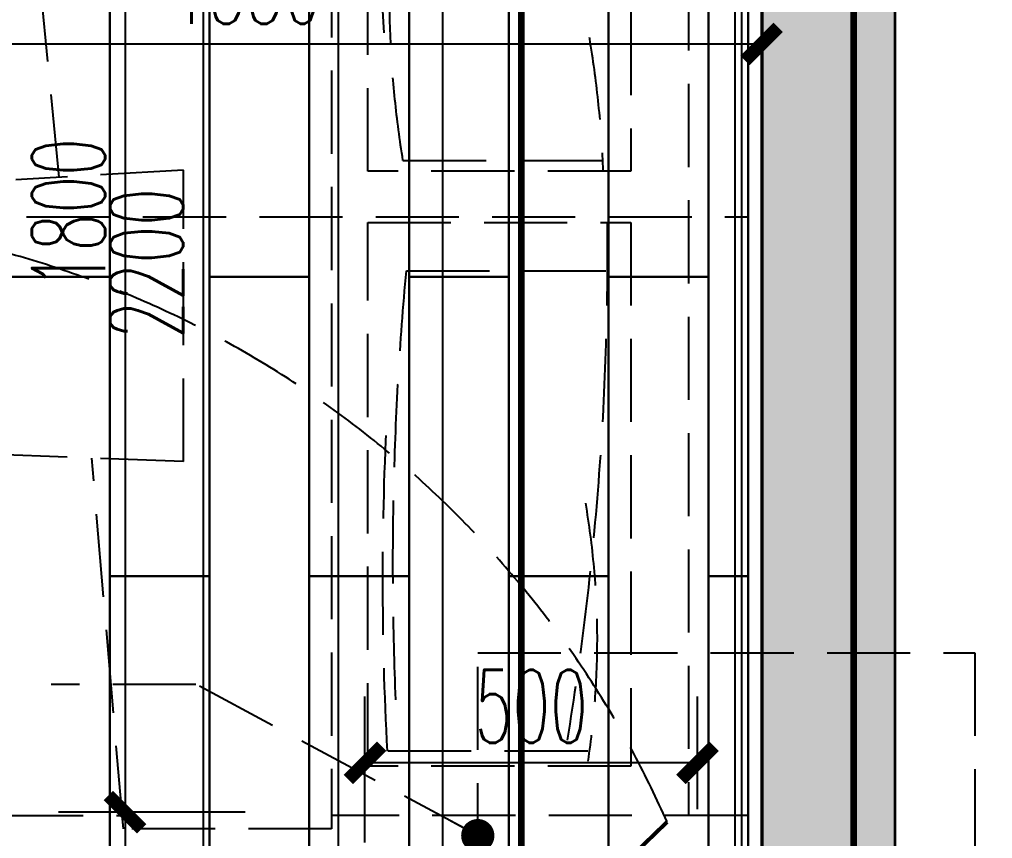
# Model space of a CAD drawing. Extents: x 184967 to 628822, y -100826 to 121332.
# Drawn here: x 403799 to 405262, y -23527 to -22295 of the extents above; entities that cross this region are included whole.
import ezdxf
from ezdxf.xclip import XClip

# ---------------------------------------------------------------- set-up
doc = ezdxf.new("R2010")
doc.units = 0
doc.header["$MEASUREMENT"] = 0
doc.header["$XCLIPFRAME"] = 2
doc.linetypes.add('__DASH', pattern=[0.35, 0.25, -0.1])
doc.linetypes.add('DASH', pattern=[0.35, 0.25, -0.1])
for name, color, linetype in [('0-地面', 251, 'Continuous'), ('0-天花造型', 55, 'Continuous'), ('0-活动家具', 55, 'Continuous'), ('0-装饰完成面', 47, 'Continuous'), ('column', 6, 'Continuous'), ('DIM-墙体定位', 146, 'Continuous'), ('DIM-完成面定位', 146, 'Continuous'), ('E02-灯具开关连线', 6, 'Continuous'), ('PUB_DIM', 3, 'Continuous'), ('T-灯具尺寸', 55, 'Continuous'), ('T03-天花造型', 30, 'Continuous'), ('WALL', 145, 'Continuous'), ('定位标注', 2, 'Continuous'), ('家具尺寸', 8, 'Continuous')]:
    doc.layers.add(name, color=color, linetype=linetype)
for name, color, linetype, lineweight in [('03-col-5F~23F$0$$0$COLU', 6, 'Continuous', 0), ('03-col-5F~23F$0$$0$COLU_HATCH', 251, 'Continuous', 0), ('4#6#-col-2F~31F$0$COLU_HATCH', 251, 'Continuous', 0), ('E-插座', 60, 'Continuous', 30)]:
    doc.layers.add(name, color=color, linetype=linetype, lineweight=lineweight)
doc.styles.add('尺寸标注', font='txt.shx', dxfattribs={"width": 0.6, "height": 110})
doc.dimstyles.new('1-50', dxfattribs={"dimscale": 50, "dimtxt": 110, "dimasz": 1, "dimexe": 2, "dimexo": 2, "dimgap": 0.6, "dimtad": 1, "dimdec": 0, "dimrnd": 5, "dimtxsty": '尺寸标注', "dimblk": 'ARCHTICK', "dimcen": 2.5, "dimclrd": 251, "dimclre": 251, "dimclrt": 50, "dimadec": 0, "dimazin": 0, "dimtfac": 1, "dimtdec": 0, "dimtix": 1, "dimtmove": 2, "dimatfit": 3, "dimldrblk": 'DOT', "dimfxl": 1, "dimarcsym": 0})

# ---------------------------------------------------------------- blocks, each defined once
blk = doc.blocks.new('1800床')
at = {"color": 250, "linetype": 'DASH', "ltscale": 500}
for p, q in [((1601699.023498423, -1552105.778183183), (1599899.023498423, -1552105.778183183)), ((1599973.172093633, -1552192.296154067), (1599973.172093633, -1552587.833782835)), ((1600790.69496429, -1552192.296154067), (1599973.172093633, -1552192.296154068)), ((1600790.69496429, -1552587.833782835), (1600790.69496429, -1552192.296154067)), ((1600867.869944532, -1552192.296154068), (1600867.869944532, -1552587.833782835)), ((1601632.16712784, -1552192.296154068), (1600867.869944532, -1552192.296154068)), ((1600717.898932863, -1552529.731027109), (1600717.898932863, -1552228.593398341)), ((1600884.037264641, -1552534.875753892), (1600884.037264641, -1552233.738125124)), ((1599995.606000957, -1552257.112203256), (1599995.606000957, -1552558.249832024)), ((1599973.172093633, -1552587.833782835), (1600790.69496429, -1552587.833782835)), ((1600867.869944532, -1552587.833782835), (1601632.167127841, -1552587.833782835)), ((1600431.229438495, -1552864.690195811), (1600447.317318365, -1553294.110651535)), ((1600431.229438495, -1552864.690195811), (1600869.341207649, -1552864.690195811)), ((1600869.341207649, -1552864.690195811), (1600854.870709494, -1553116.781820645))]:
    blk.add_line(p, q, dxfattribs=at)
at = {"linetype": 'DASH', "ltscale": 500}
for points in [[(1601699.023498423, -1552642.246682269), (1601699.023498423, -1552015.778183228), (1599899.023498423, -1552015.778183228), (1599899.023498423, -1552642.246682269)], [(1601699.040905603, -1553132.801780339), (1601719.023498423, -1553134.724663985), (1601719.023498423, -1552642.246682269), (1599879.023498423, -1552642.246682269), (1599879.023498423, -1552955.244632602)], [(1599879.023498423, -1552955.244632601), (1599899.097818458, -1552956.954584058)], [(1601699.023498423, -1553132.982675633), (1601699.023498423, -1554015.778183126), (1599899.023498423, -1554015.778183126), (1599899.023498423, -1552957.827079096)]]:
    blk.add_lwpolyline(points, dxfattribs=at)
at = {"color": 250, "linetype": 'DASH', "ltscale": 500}
for points in [[(1599879.023498423, -1552955.244632601), (1600436.400707712, -1553002.722602931)], [(1600858.59347422, -1553051.927259414), (1601700.920768178, -1553132.982675633)]]:
    blk.add_lwpolyline(points, dxfattribs=at)
for centre, major_axis, ratio, start_param, end_param in [((1600486.531051473, -1553758.644732962), (2603.026907746707, 228.024635260507), 0.5815163843962807, 1.402934319069131, 1.702967724295704), ((1600834.47028954, -1553639.209317607), (-1481.144356325135, 228.78678593706), 0.9367697489222372, 4.581762006279261, 4.83377155228928), ((1600160.462824428, -1553779.60434945), (14.30752891957058, 1536.376261962341), 0.8858625188543753, -0.1430410313598309, 0.1430410313608654), ((1600325.820254172, -1549706.366101999), (3702.328626776002, 90.8998773508385), 0.7676498171989076, 4.625153549654464, 4.799624411114647), ((1601111.326807528, -1551546.420828711), (-1263.393610686159, 54.22322188837312), 0.7971982754177469, 1.424215817619533, 1.717376835970119), ((1600253.283050389, -1550454.147580828), (-3196.372631930398, 1.350458080431607e-10), 0.660427655288434, 1.490093292506157, 1.651499361083764), ((1601342.27536367, -1547879.154930267), (4922.153669271906, 2.826039064734196e-08), 0.9530605046653298, 4.658260164711842, 4.766517796046404)]:
    blk.add_ellipse(centre, major_axis=major_axis, ratio=ratio, start_param=start_param, end_param=end_param, dxfattribs=at)
blk = doc.blocks.new('_ArchTick')
at = {"color": 0, "linetype": 'ByBlock', "const_width": 0.4}
blk.add_lwpolyline([(-0.5, -0.5), (0.5, 0.5)], dxfattribs=at)
blk = doc.blocks.new('*D1066')
at = {"layer": 'Defpoints', "color": 0, "linetype": 'ByBlock', "transparency": 16777216}
for p in [(404238.1706273238, -21687.19105586387), (403957.7234399223, -23487.19105586387), (404238.1706273576, -23487.19105586387)]:
    blk.add_point(p, dxfattribs=at)
at = {"layer": '定位标注', "color": 251, "lineweight": -2, "transparency": 16777216}
for p, q in [((404138.1706273238, -21687.19105586387), (403857.7234399223, -21687.19105586387)), ((403957.7234399223, -21687.19105586387), (403957.7234399223, -23487.19105586387)), ((404138.1706273576, -23487.19105586387), (403857.7234399223, -23487.19105586387))]:
    blk.add_line(p, q, dxfattribs=at)
at = {"layer": '定位标注', "color": 251, "linetype": 'ByBlock', "lineweight": -2, "transparency": 16777216, "xscale": 50, "yscale": 50, "zscale": 50}
for p, rotation in [((403957.7234399223, -21687.19105586387), 90), ((403957.7234399223, -23487.19105586387), 270)]:
    blk.add_blockref('_ArchTick', p, dxfattribs=dict(at, rotation=rotation))
at = {"layer": '定位标注', "color": 50, "linetype": 'ByBlock', "transparency": 16777216, "insert": (403872.7234399222, -22587.19105586398), "char_height": 110, "attachment_point": 5, "rotation": 90, "style": '尺寸标注'}
blk.add_mtext('1800', dxfattribs=at)
blk = doc.blocks.new('_Dot')
at = {"color": 0, "linetype": 'ByBlock', "lineweight": -2}
blk.add_line((-0.5, 0), (-1, 0), dxfattribs=at)
at = {"color": 0, "linetype": 'ByBlock', "const_width": 0.5}
blk.add_lwpolyline([(-0.25, 0, 1), (0.25, 0, 1)], format="xyb", close=True, dxfattribs=at)
blk = doc.blocks.new('*D1067')
at = {"layer": 'Defpoints', "color": 0, "linetype": 'ByBlock', "transparency": 16777216}
for p in [(404238.1706273576, -23487.19105586387), (403957.7234399223, -24092.1910559024), (404664.6392319538, -24092.1910559024)]:
    blk.add_point(p, dxfattribs=at)
at = {"layer": '定位标注', "color": 251, "lineweight": -2, "transparency": 16777216}
for p, q in [((404138.1706273576, -23487.19105586387), (403857.7234399223, -23487.19105586387)), ((403957.7234399223, -23487.19105586387), (403957.7234399223, -24092.1910559024)), ((404232.7234399223, -24092.1910559024), (403857.7234399223, -24092.1910559024))]:
    blk.add_line(p, q, dxfattribs=at)
at = {"layer": '定位标注', "color": 251, "linetype": 'ByBlock', "lineweight": -2, "transparency": 16777216, "xscale": 50, "yscale": 50, "zscale": 50}
for p, rotation in [((403957.7234399223, -23487.19105586387), 90), ((403957.7234399223, -24092.1910559024), 270)]:
    blk.add_blockref('_ArchTick', p, dxfattribs=dict(at, rotation=rotation))
at = {"layer": '定位标注', "color": 50, "linetype": 'ByBlock', "transparency": 16777216, "insert": (403872.7234399222, -23789.69105588325), "char_height": 110, "attachment_point": 5, "rotation": 90, "style": '尺寸标注'}
blk.add_mtext('605', dxfattribs=at)
blk = doc.blocks.new('*D1145')
at = {"layer": 'Defpoints', "color": 0, "linetype": 'ByBlock', "transparency": 16777216}
for p in [(404914.6391263664, -22332), (403364.5560699112, -22592.1910558704), (404914.6391263664, -22587.19105587442)]:
    blk.add_point(p, dxfattribs=at)
at = {"layer": 'T-灯具尺寸', "color": 251, "lineweight": -2, "transparency": 16777216}
for p, q in [((403364.5560699112, -22492.1910558704), (403364.5560699112, -22232)), ((404914.6391263664, -22487.19105587442), (404914.6391263664, -22232)), ((403364.5560699112, -22332), (404914.6391263664, -22332))]:
    blk.add_line(p, q, dxfattribs=at)
at = {"layer": 'T-灯具尺寸', "color": 251, "linetype": 'ByBlock', "lineweight": -2, "transparency": 16777216, "xscale": 50, "yscale": 50, "zscale": 50, "rotation": 180}
blk.add_blockref('_ArchTick', (403364.5560699112, -22332), dxfattribs=at)
at = {"layer": 'T-灯具尺寸', "color": 251, "linetype": 'ByBlock', "lineweight": -2, "transparency": 16777216, "xscale": 50, "yscale": 50, "zscale": 50}
blk.add_blockref('_ArchTick', (404914.6391263664, -22332), dxfattribs=at)
at = {"layer": 'T-灯具尺寸', "color": 50, "linetype": 'ByBlock', "transparency": 16777216, "insert": (404139.5975981388, -22247), "char_height": 110, "attachment_point": 5, "style": '尺寸标注'}
blk.add_mtext('1550', dxfattribs=at)
blk = doc.blocks.new('*U52')
h = blk.add_hatch(color=256)
edge = h.paths.add_edge_path()
edge.add_arc((-1.56915918814846e-09, -3.135669499466292e-10), 62.10000000139564, -127.2198858071806, -82.21988580729841)
edge.add_arc((-1.743280421387983e-09, -1.813064646429407e-10), 62.10000000149572, -82.21988580715593, -37.21988580716038)
edge.add_arc((-1.603983412273033e-09, -2.871148699943555e-10), 62.1000000013083, -37.21988580716069, 7.78011419285809)
edge.add_arc((-1.546379592406455e-09, -3.324852827339241e-10), 62.10000000121783, 7.780114192900837, 52.78011419291992)
edge.add_arc((-1.673631860522179e-09, -2.342107100898074e-10), 62.10000000122108, 52.78011419277895, 97.78011419284384)
edge.add_arc((-1.511555368281882e-09, -3.589373626861984e-10), 62.10000000138753, -262.2198858070278, -217.2198858069993)
edge.add_arc((-1.824973610636357e-09, -1.208684720310946e-10), 62.10000000108983, -217.2198858069997, -172.2198858069997)
edge.add_arc((-1.359716408351157e-09, -1.803052346919156e-10), 62.1000000015266, -172.2198858071558, -127.2198858072611)
at = {"const_width": 9.936000000213985}
for points in [[(-8.406582733408314, 61.52836229661051), (-35.66610994495528, 261.0427332916591), (-122.6803543755188, 249.1540299765452)], [(8.40658273357362, -61.52836229683943), (35.66610994525934, -261.0427332917075), (122.6803543756966, -249.1540299767852)]]:
    blk.add_lwpolyline(points, dxfattribs=at)
blk.add_lwpolyline([(-37.56277055767007, -49.45147387296431, 0.1989123673796352), (8.406582733570012, -61.52836229683994, 0.1989123673796269), (49.4514738728953, -37.56277055785021, 0.1989123673796338), (61.5283622966887, 8.406582733400644, 0.1989123673796519), (37.56277055790166, 49.45147387268018, 0.1989123673796731), (-8.406582733408314, 61.52836229661051, 0.1989123673796564), (-49.45147387272334, 37.56277055761304, 0.1989123673796721), (-61.52836229651291, -8.40658273363916, 0.198912367379654)], format="xyb", close=True, dxfattribs=at)
blk = doc.blocks.new('*D1200')
at = {"layer": 'Defpoints', "color": 0, "transparency": 16777216}
for p in [(404806.1198215146, -21562.19105587595), (404075.1732661154, -23761.97382199292), (404908.0992502143, -23761.97382199292)]:
    blk.add_point(p, dxfattribs=at)
at = {"layer": 'E-插座', "color": 251, "lineweight": -2, "transparency": 16777216}
for p, q in [((404325.1732661154, -21562.19105587595), (403975.1732661154, -21562.19105587595)), ((404075.1732661154, -21562.19105587595), (404075.1732661154, -23761.97382199292)), ((404325.1732661154, -23761.97382199292), (403975.1732661154, -23761.97382199292))]:
    blk.add_line(p, q, dxfattribs=at)
at = {"layer": 'E-插座', "color": 251, "lineweight": -2, "transparency": 16777216, "xscale": 50, "yscale": 50, "zscale": 50}
for p, rotation in [((404075.1732661154, -21562.19105587595), 90), ((404075.1732661154, -23761.97382199292), 270)]:
    blk.add_blockref('_ArchTick', p, dxfattribs=dict(at, rotation=rotation))
at = {"layer": 'E-插座', "color": 50, "transparency": 16777216, "insert": (403990.1732661153, -22662.08243893455), "char_height": 110, "attachment_point": 5, "rotation": 90, "style": '尺寸标注'}
blk.add_mtext('2200', dxfattribs=at)
blk = doc.blocks.new('*D1439')
at = {"layer": 'Defpoints', "color": 0, "linetype": 'ByBlock', "transparency": 16777216}
for p in [(404278.7783581194, -19512.19105586565), (404413.2783581192, -19512.19105586565), (404569.2783581213, -24112.1910559024)]:
    blk.add_point(p, dxfattribs=at)
at = {"layer": 'DIM-墙体定位', "color": 251, "lineweight": -2, "transparency": 16777216}
for p, q in [((404313.2783581192, -19512.19105586565), (404178.7783581194, -19512.19105586565)), ((404278.7783581194, -24112.1910559024), (404278.7783581194, -19512.19105586565)), ((404469.2783581213, -24112.1910559024), (404178.7783581194, -24112.1910559024))]:
    blk.add_line(p, q, dxfattribs=at)
at = {"layer": 'DIM-墙体定位', "color": 251, "linetype": 'ByBlock', "lineweight": -2, "transparency": 16777216, "xscale": 50, "yscale": 50, "zscale": 50}
for p, rotation in [((404278.7783581194, -19512.19105586565), 90), ((404278.7783581194, -24112.1910559024), 270)]:
    blk.add_blockref('_ArchTick', p, dxfattribs=dict(at, rotation=rotation))
at = {"layer": 'DIM-墙体定位', "color": 50, "linetype": 'ByBlock', "transparency": 16777216, "insert": (404193.7783581193, -21812.19105588414), "char_height": 110, "attachment_point": 5, "rotation": 90, "style": '尺寸标注'}
blk.add_mtext('4600', dxfattribs=at)
blk = doc.blocks.new('*D1564')
at = {"layer": 'Defpoints', "color": 0, "linetype": 'ByBlock', "transparency": 16777216}
for p in [(404435.2783581194, -19532.19105584867), (404694.6391262037, -19532.19105584867), (404694.6391263029, -24092.1910559024)]:
    blk.add_point(p, dxfattribs=at)
at = {"layer": 'DIM-完成面定位', "color": 251, "lineweight": -2, "transparency": 16777216}
for p, q in [((404594.6391262037, -19532.19105584867), (404335.2783581194, -19532.19105584867)), ((404435.2783581194, -24092.1910559024), (404435.2783581194, -19532.19105584867)), ((404594.6391263029, -24092.1910559024), (404335.2783581194, -24092.1910559024))]:
    blk.add_line(p, q, dxfattribs=at)
at = {"layer": 'DIM-完成面定位', "color": 251, "linetype": 'ByBlock', "lineweight": -2, "transparency": 16777216, "xscale": 50, "yscale": 50, "zscale": 50}
for p, rotation in [((404435.2783581194, -19532.19105584867), 90), ((404435.2783581194, -24092.1910559024), 270)]:
    blk.add_blockref('_ArchTick', p, dxfattribs=dict(at, rotation=rotation))
at = {"layer": 'DIM-完成面定位', "color": 50, "linetype": 'ByBlock', "transparency": 16777216, "insert": (404350.2783581193, -21812.19105587565), "char_height": 110, "attachment_point": 5, "rotation": 90, "style": '尺寸标注'}
blk.add_mtext('4560', dxfattribs=at)
blk = doc.blocks.new('*D1636')
at = {"layer": 'Defpoints', "color": 0, "linetype": 'ByBlock', "transparency": 16777216}
for p in [(404318.3378083498, -23413.0424606538), (404818.3378083498, -23582.56507535535), (404318.3378083498, -23632.56507535535)]:
    blk.add_point(p, dxfattribs=at)
at = {"layer": '家具尺寸', "color": 251, "lineweight": -2, "transparency": 16777216}
for p, q in [((404318.3378083498, -23532.56507535535), (404318.3378083498, -23313.0424606538)), ((404818.3378083498, -23482.56507535535), (404818.3378083498, -23313.0424606538)), ((404818.3378083498, -23413.0424606538), (404318.3378083498, -23413.0424606538))]:
    blk.add_line(p, q, dxfattribs=at)
at = {"layer": '家具尺寸', "color": 251, "linetype": 'ByBlock', "lineweight": -2, "transparency": 16777216, "xscale": 50, "yscale": 50, "zscale": 50, "rotation": 180}
blk.add_blockref('_ArchTick', (404318.3378083498, -23413.0424606538), dxfattribs=at)
at = {"layer": '家具尺寸', "color": 251, "linetype": 'ByBlock', "lineweight": -2, "transparency": 16777216, "xscale": 50, "yscale": 50, "zscale": 50}
blk.add_blockref('_ArchTick', (404818.3378083498, -23413.0424606538), dxfattribs=at)
at = {"layer": '家具尺寸', "color": 50, "linetype": 'ByBlock', "transparency": 16777216, "insert": (404568.3378083498, -23328.0424606538), "char_height": 110, "attachment_point": 5, "style": '尺寸标注'}
blk.add_mtext('500', dxfattribs=at)
blk = doc.blocks.new('fgv')
at = {"layer": '0-天花造型', "color": 250, "linetype": 'ByBlock'}
for points in [[(399744.607185373, -19592.1916553615), (399744.607185373, -20492.1916553615), (399894.607185373, -20492.1916553615), (399894.607185373, -19592.1916553615)], [(400044.607185373, -19592.1916553615), (400044.607185373, -20492.1916553615), (400194.607185373, -20492.1916553615), (400194.607185373, -19592.1916553615)], [(400344.607185373, -19592.1916553615), (400344.607185373, -20492.1916553615), (400494.607185373, -20492.1916553615), (400494.607185373, -19592.1916553615)], [(400644.607185373, -19592.1916553615), (400644.607185373, -20492.1916553615), (400794.607185373, -20492.1916553615), (400794.607185373, -19592.1916553615)], [(399894.607185373, -20042.19165531409), (399894.607185373, -20942.19165531409), (400044.607185373, -20942.19165531409), (400044.607185373, -20042.19165531409)], [(400194.607185373, -20042.19165531409), (400194.607185373, -20942.19165531409), (400344.607185373, -20942.19165531409), (400344.607185373, -20042.19165531409)], [(400494.607185373, -20042.19165531409), (400494.607185373, -20942.19165531409), (400644.607185373, -20942.19165531409), (400644.607185373, -20042.19165531409)], [(400794.5970334269, -20042.19165531409), (400794.5970334269, -20942.19165531409), (400944.5970334269, -20942.19165531409), (400944.5970334269, -20042.19165531409)], [(399744.607185373, -20492.1916553457), (399744.607185373, -21392.1916553457), (399894.607185373, -21392.1916553457), (399894.607185373, -20492.1916553457)], [(400044.607185373, -20492.1916553457), (400044.607185373, -21392.1916553457), (400194.607185373, -21392.1916553457), (400194.607185373, -20492.1916553457)], [(400344.607185373, -20492.1916553457), (400344.607185373, -21392.1916553457), (400494.607185373, -21392.1916553457), (400494.607185373, -20492.1916553457)], [(400644.607185373, -20492.1916553457), (400644.607185373, -21392.1916553457), (400794.607185373, -21392.1916553457), (400794.607185373, -20492.1916553457)], [(399894.607185373, -20942.19165531409), (399894.607185373, -21842.19165531409), (400044.607185373, -21842.19165531409), (400044.607185373, -20942.19165531409)], [(400194.607185373, -20942.19165531409), (400194.607185373, -21842.19165531409), (400344.607185373, -21842.19165531409), (400344.607185373, -20942.19165531409)], [(400494.607185373, -20942.19165531409), (400494.607185373, -21842.19165531409), (400644.607185373, -21842.19165531409), (400644.607185373, -20942.19165531409)], [(400794.5970334269, -20942.19165531409), (400794.5970334269, -21842.19165531409), (400944.5970334269, -21842.19165531409), (400944.5970334269, -20942.19165531409)]]:
    blk.add_lwpolyline(points, close=True, dxfattribs=at)
blk = doc.blocks.new('*D2163')
at = {"layer": 'Defpoints', "color": 0, "linetype": 'ByBlock', "transparency": 16777216}
for p in [(404837.7526744765, -16612.19108068585), (406137.7526744767, -16612.19108068585), (404837.7526746708, -24312.19108068581)]:
    blk.add_point(p, dxfattribs=at)
at = {"layer": 'PUB_DIM', "color": 251, "lineweight": -2, "transparency": 16777216}
for p, q in [((405887.7526744767, -16612.19108068585), (406237.7526744767, -16612.19108068585)), ((406137.7526744767, -24312.19108068581), (406137.7526744767, -16612.19108068585)), ((405887.7526744767, -24312.19108068581), (406237.7526744767, -24312.19108068581))]:
    blk.add_line(p, q, dxfattribs=at)
at = {"layer": 'PUB_DIM', "color": 251, "linetype": 'ByBlock', "lineweight": -2, "transparency": 16777216, "xscale": 50, "yscale": 50, "zscale": 50}
for p, rotation in [((406137.7526744767, -16612.19108068585), 90), ((406137.7526744767, -24312.19108068581), 270)]:
    blk.add_blockref('_ArchTick', p, dxfattribs=dict(at, rotation=rotation))
at = {"layer": 'PUB_DIM', "color": 50, "linetype": 'ByBlock', "transparency": 16777216, "insert": (406262.4007744248, -20352.59989499839), "char_height": 110, "attachment_point": 5, "rotation": 90, "style": '尺寸标注'}
blk.add_mtext('7700', dxfattribs=at)
blk = doc.blocks.new('03-col-5F~23F')
at = {"layer": '03-col-5F~23F$0$$0$COLU_HATCH'}
blk.add_hatch(color=256, dxfattribs=at).paths.add_polyline_path([(22138.20845720125, 6464.312813391211), (23197.46237339743, 456.985502608899), (22902.02004750958, 404.8910492161158), (22954.11449640838, 109.4487225492485), (23249.55682230403, 161.543175942963), (23446.51837290323, 196.2728114880156), (22300.44039810845, 6696.003981709713), (21512.59419592866, 6557.085439366056), (21547.3238058876, 6360.123906705994)])
at = {"layer": '03-col-5F~23F$0$$0$COLU'}
blk.add_lwpolyline([(22138.20845720125, 6464.312813391211), (23197.46237339743, 456.985502608899), (22902.02004750958, 404.8910492161158), (22954.11449640838, 109.4487225492485), (23249.55682230403, 161.543175942963), (23446.51837290323, 196.2728114880156), (22300.44039810845, 6696.003981709713), (22300.44039832288, 6696.003981747432), (22300.44039810845, 6696.003981709713), (22300.44039810845, 6696.003981709713), (21512.59419592866, 6557.085439366056), (21547.3238058876, 6360.123906705994), (22138.20845743839, 6464.312813300407), (22138.20845720125, 6464.312813391211), (22138.20845720149, 6464.312813390745), (22138.20845720125, 6464.312813391211), (22138.20842358633, 6464.312807480572)], dxfattribs=at)

msp = doc.modelspace()

# ---------------------------------------------------------------- hatches: boundary and pattern name
at = {"layer": '4#6#-col-2F~31F$0$COLU_HATCH'}
msp.add_hatch(color=250, dxfattribs=at).paths.add_polyline_path([(404714.6392319537, -24412.19105589052), (404714.6392319537, -24112.1910559024), (404914.6391263996, -24112.19105539286), (404914.639126269, -18112.19105531), (404314.6392320769, -18112.19105586564), (404314.6392320773, -17812.19105524232), (405114.639231811, -17812.19105522346), (405114.6392305202, -24412.19105593942)])

# ---------------------------------------------------------------- linework, layer by layer
at = {"layer": '0-活动家具', "color": 250, "linetype": '__DASH', "ltscale": 500}
msp.add_line((401884.6392304326, -22592.19105586503), (404894.6391263692, -22592.19105587594), dxfattribs=at)
at = {"layer": '0-装饰完成面'}
msp.add_lwpolyline([(403964.639126301, -19512.19105586564), (403964.639126301, -19532.19105586564), (404894.6391263027, -19532.1910558454), (404894.6391263027, -24092.1910559024), (404694.6391263027, -24092.1910559024), (404694.6391263027, -24432.19105589007)], dxfattribs=at)
at = {"layer": 'E-插座', "color": 6, "linetype": '__DASH', "ltscale": 250, "const_width": 10}
msp.add_lwpolyline([(404553.5922725849, -20905.92385920163), (405053.0922725849, -20905.92385920163), (405053.0922725849, -24129.42385920163), (404553.5922725849, -24129.42385920163)], close=True, dxfattribs=at)
at = {"layer": 'E02-灯具开关连线', "color": 6, "linetype": 'DASH', "ltscale": 500}
msp.add_lwpolyline([(404488, -23247.5), (405235, -23247.5), (405235, -23918.5), (404488, -23918.5)], close=True, dxfattribs=at)
msp.add_arc((403375.4529716041, -24119.19258141776), 1527.421502241946, 23.83572868398921, 90.42295512816403, dxfattribs=at)
at = {"layer": 'T03-天花造型', "color": 8, "linetype": 'ByBlock'}
for points in [[(404694.6392319466, -24092.1910525863), (401834.6392304191, -24092.19105610771), (401834.6392304447, -19532.19105581933), (404894.6391263027, -19532.1910557538), (404894.639126402, -24092.1910559024), (404694.6392319537, -24092.1910559024)], [(404674.6392319466, -24072.19105261092), (401854.6392304191, -24072.19105608309), (401854.6392304107, -19552.19105581401), (404874.6391262692, -19552.19105574936), (404874.6391264015, -24072.1910559024), (404674.6392319537, -24072.1910559024)]]:
    msp.add_lwpolyline(points, close=True, dxfattribs=at)
at = {"layer": 'T03-天花造型', "color": 250, "linetype": 'ByBlock'}
msp.add_lwpolyline([(404684.6392319466, -24082.19105259861), (401844.6392304191, -24082.1910560954), (401844.6392304107, -19542.19105581423), (404884.639126269, -19542.19105574914), (404884.6391264017, -24082.1910559024), (404684.6392319537, -24082.1910559024)], close=True, dxfattribs=at)
at = {"layer": 'WALL'}
msp.add_lwpolyline([(404714.6392319537, -24412.19105589052), (404714.6392319537, -24112.1910559024), (404914.6391263996, -24112.19105539286), (404914.639126269, -18112.19105531), (404314.6392320769, -18112.19105586564), (404314.6392320773, -17812.19105524232), (405114.639231811, -17812.19105522346), (405114.6392305202, -24412.19105593942)], close=True, dxfattribs=at)

# ---------------------------------------------------------------- block references
at = {"layer": '0-地面', "color": 250, "linetype": 'ByBlock'}
ref = msp.add_blockref('fgv', (804729.2361597349, -43624.38271117968), dxfattribs=dict(at, rotation=180))
XClip(ref).set_block_clipping_path([(399834.59703343216, -24092.191520555683), (402894.59703343204, -19532.191655072013)])
at = {"layer": '0-活动家具', "linetype": '__DASH', "ltscale": 0.4, "xscale": -1, "rotation": 270}
msp.add_blockref('1800床', (1956910.417309626, -1623391.214554287), dxfattribs=at)
at = {"layer": 'column', "rotation": 349.9999999994567}
msp.add_blockref('03-col-5F~23F', (381991.9673926686, -20534.03670386244), dxfattribs=at)
at = {"layer": 'E02-灯具开关连线', "color": 6, "xscale": -0.5999999999999953, "yscale": 0.5999999999999953, "zscale": 0.5999999999999953, "rotation": 51.83126937836169}
msp.add_blockref('*U52', (404844.6391263949, -23652.19105590239), dxfattribs=at)

# ---------------------------------------------------------------- dimensions: what is measured, and where the dimension line sits
at = {"layer": 'DIM-墙体定位', "color": 55, "linetype": 'ByBlock'}
dim = msp.add_linear_dim(base=(404278.7783581194, -19512.19105586565), p1=(404569.2783581211, -24112.19105590239), p2=(404413.278358119, -19512.19105586564), angle=90, dimstyle='1-50', override={"dimfxl": 5, "dimfxlon": 1}, dxfattribs=at)
dim.commit()
dim.dimension.update_dxf_attribs({"geometry": '*D1439', "text_midpoint": (404193.7783581193, -21812.19105588414)})
at = {"layer": 'DIM-完成面定位', "linetype": 'ByBlock'}
dim = msp.add_linear_dim(base=(404435.2783581194, -19532.19105584867), p1=(404694.6391263027, -24092.1910559024), p2=(404694.6391262034, -19532.19105584866), angle=90, dimstyle='1-50', override={"dimfxl": 5, "dimfxlon": 1}, dxfattribs=at)
dim.commit()
dim.dimension.update_dxf_attribs({"geometry": '*D1564', "text_midpoint": (404350.2783581193, -21812.19105587565)})
at = {"layer": 'E-插座'}
dim = msp.add_linear_dim(base=(404075.1732661154, -23761.97382199292), p1=(404806.1198215144, -21562.19105587594), p2=(404908.0992502141, -23761.97382199291), angle=90, dimstyle='1-50', override={"dimfxl": 5, "dimfxlon": 1}, dxfattribs=at)
dim.commit()
dim.dimension.update_dxf_attribs({"geometry": '*D1200', "text_midpoint": (403990.1732661153, -22662.08243893455)})
at = {"layer": 'PUB_DIM', "linetype": 'ByBlock'}
dim = msp.add_linear_dim(base=(406137.7526744767, -16612.19108068585), p1=(404837.7526746705, -24312.19108068581), p2=(404837.7526744762, -16612.19108068584), angle=90.00000000144577, text='7700', dimstyle='1-50', override={"dimfxl": 5, "dimfxlon": 1}, dxfattribs=at)
dim.commit()
dim.dimension.update_dxf_attribs({"geometry": '*D2163', "text_midpoint": (406262.4007744248, -20352.59989499839), "dimtype": 161})
at = {"layer": 'T-灯具尺寸', "color": 55, "linetype": 'ByBlock'}
dim = msp.add_linear_dim(base=(404914.6391263664, -22332), p1=(403364.5560699112, -22592.1910558704), p2=(404914.6391263664, -22587.19105587442), angle=180, dimstyle='1-50', override={"dimfxl": 5, "dimfxlon": 1}, dxfattribs=at)
dim.commit()
dim.dimension.update_dxf_attribs({"geometry": '*D1145', "text_midpoint": (404139.5975981388, -22247)})
at = {"layer": '定位标注', "color": 1, "linetype": 'ByBlock'}
for base, p1, p2, picture, middle in [((403957.7234399223, -23487.19105586387), (404238.1706273236, -21687.19105586386), (404238.1706273573, -23487.19105586386), '*D1066', (403872.7234399222, -22587.19105586398)), ((403957.7234399223, -24092.1910559024), (404238.1706273573, -23487.19105586386), (404664.6392319536, -24092.1910559024), '*D1067', (403872.7234399222, -23789.69105588325))]:
    dim = msp.add_linear_dim(base=base, p1=p1, p2=p2, angle=90, dimstyle='1-50', override={"dimfxl": 5.5, "dimfxlon": 1}, dxfattribs=at)
    dim.commit()
    dim.dimension.update_dxf_attribs({"geometry": picture, "text_midpoint": middle})
at = {"layer": '家具尺寸', "linetype": 'ByBlock'}
dim = msp.add_linear_dim(base=(404318.3378083498, -23413.0424606538), p1=(404818.3378083498, -23582.56507535535), p2=(404318.3378083498, -23632.56507535535), angle=180, dimstyle='1-50', override={"dimfxl": 5, "dimfxlon": 1}, dxfattribs=at)
dim.commit()
dim.dimension.update_dxf_attribs({"geometry": '*D1636', "text_midpoint": (404568.3378083498, -23328.0424606538)})

# ---------------------------------------------------------------- leaders
at = {"layer": 'E02-灯具开关连线', "color": 6, "linetype": 'DASH', "ltscale": 500}
msp.add_leader([(404488, -23522.5), (404064.2420407954, -23294.99473721439), (403846.4578251762, -23294.99473721439)], dimstyle='1-50', override={"dimtad": 0, "dimfxl": 5, "dimfxlon": 1}, dxfattribs=at)

doc.saveas('drawing.dxf')
